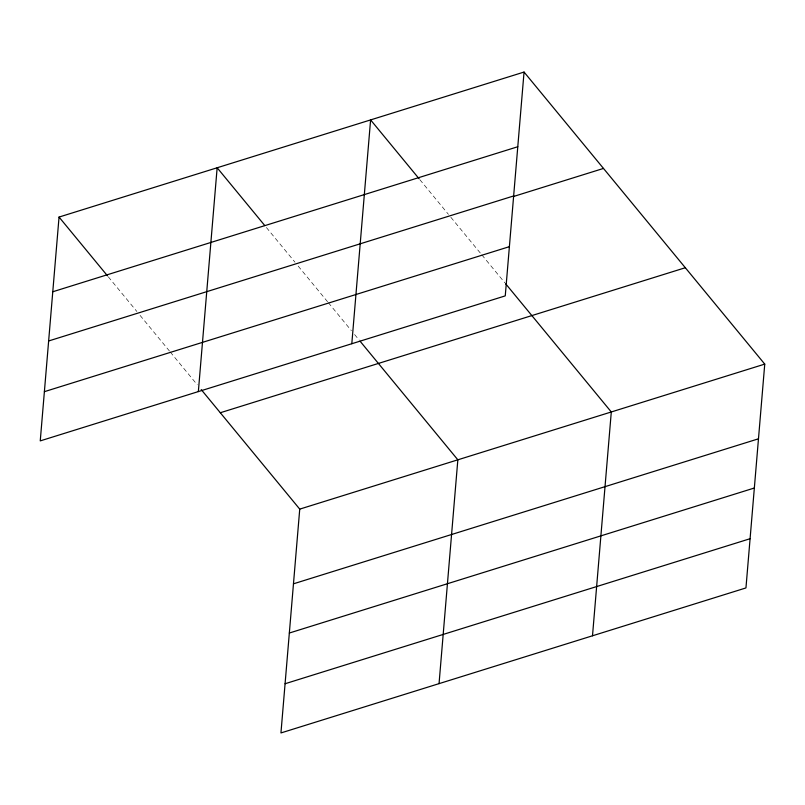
<?xml version="1.0" encoding="UTF-8"?>
<svg xmlns="http://www.w3.org/2000/svg" width="805" height="805" viewBox="0 0 805 805"><rect width="100%" height="100%" fill="white"/><g stroke="black" fill="none" stroke-linecap="round" stroke-linejoin="round"><path stroke-width="0.6" stroke-dasharray="4.03 3.02" d="M419.848 179.666L448.445 214.361M450.82 217.249L481.018 253.887M481.813 254.853L504.856 282.807M266.395 227.513L294.992 262.209M298.162 266.073L327.565 301.744M328.36 302.7L351.403 330.664M354.582 334.518L359.342 340.304M108.293 276.819L136.89 311.515M140.06 315.369L169.463 351.04M170.257 352.006L197.275 384.79"/><path stroke-width="1.21" d="M59.047 217.068L40.25 440.888L505.258 295.878L524.055 72.058L59.047 217.068L107.498 275.853M198.352 391.582L217.149 167.762L264.805 225.591M201.24 389.61L299.742 509.122L280.945 732.942L745.953 587.932L764.75 364.112L524.055 72.058M351.805 343.735L370.602 119.905L419.053 178.7M439.047 683.646L457.844 459.816L360.137 341.27M592.5 635.789L611.297 411.969L505.651 283.773M52.778 291.762L517.776 146.741M48.642 340.968L513.65 195.957M513.57 196.47L603.478 168.436M44.386 391.673L509.394 246.662M220.308 412.744L685.317 267.733M299.742 509.122L764.75 364.112M293.473 583.816L758.481 438.805M289.337 633.032L754.345 488.011M285.081 683.737L750.089 538.716"/></g></svg>
